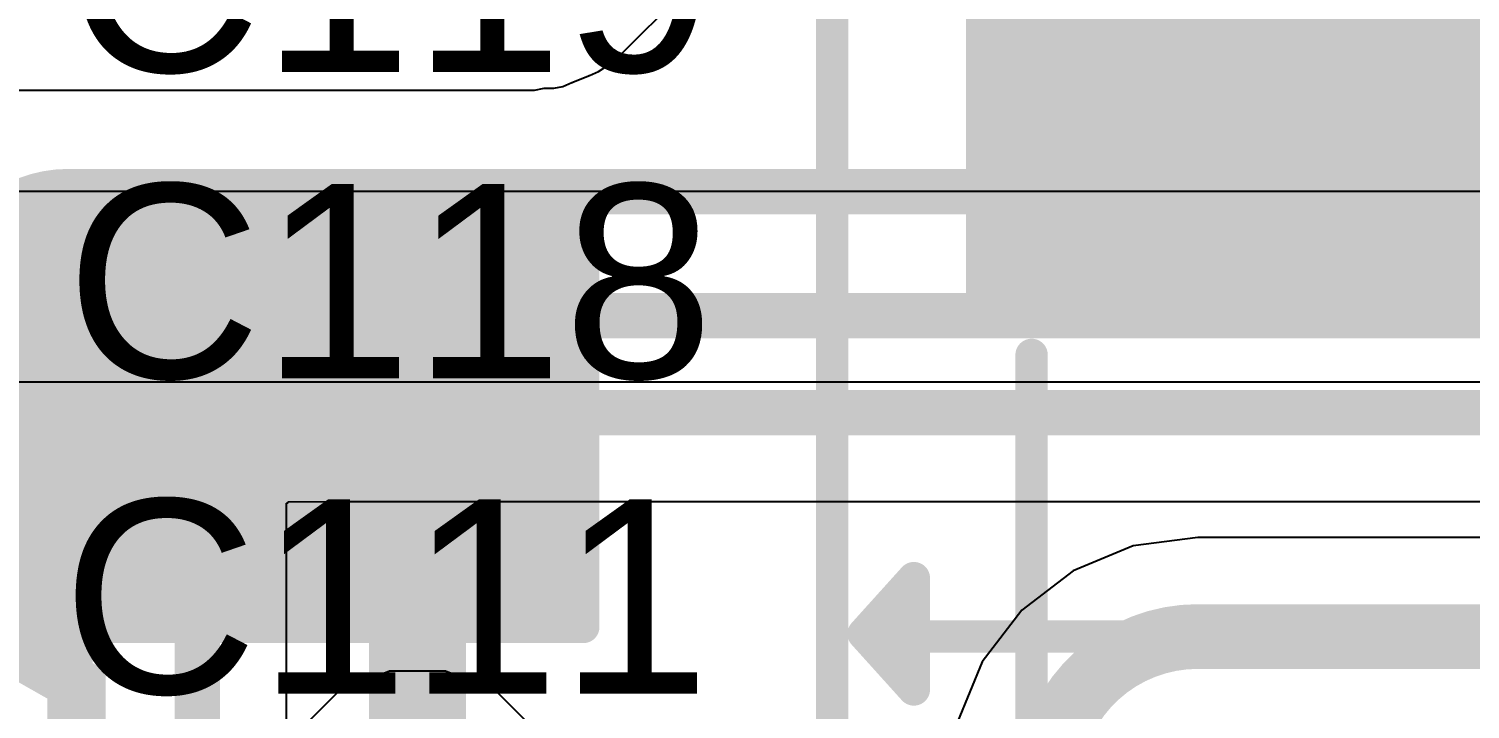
# Model space of a CAD drawing. Header units: inches. Extents: x 0 to 5359, y 0 to 5098.
# Drawn here: x 73.82 to 79.48, y 47.69 to 50.36 of the extents above; entities that cross this region are included whole.
import ezdxf

# ---------------------------------------------------------------- set-up
doc = ezdxf.new("R2010")
doc.units = ezdxf.units.IN
for name, color, linetype in [('Bottom Layer', 5, 'Continuous'), ('Bottom Overlay', 54, 'Continuous'), ('Bottom Paste', 16, 'Continuous'), ('Bottom Solder', 6, 'Continuous'), ('Layer 2', 76, 'Continuous'), ('Top Layer', 1, 'Continuous'), ('Top Overlay', 2, 'Continuous')]:
    doc.layers.add(name, color=color, linetype=linetype)
doc.styles.add('Arial', font='', dxfattribs={"height": 0.2})
doc.styles.add('Arial Black_Bold', font='', dxfattribs={"height": 0.2})
doc.styles.get('Arial').set_extended_font_data('Arial')
doc.styles.get('Arial Black_Bold').set_extended_font_data('Arial Black', bold=True)

# ---------------------------------------------------------------- blocks, each defined once
blk = doc.blocks.new('HX0_5_10P_XJH2_0_043_B_17')
at = {"layer": 'Bottom Layer'}
blk.add_hatch(color=5, dxfattribs=at).paths.add_polyline_path([(2.9499, 2.15), (4.9499, 2.15), (4.9499, 0.45), (2.9499, 0.45)])
at = {"layer": 'Bottom Paste'}
blk.add_hatch(color=16, dxfattribs=at).paths.add_polyline_path([(2.9499, 2.15), (4.9499, 2.15), (4.9499, 0.45), (2.9499, 0.45)])
at = {"layer": 'Bottom Solder'}
blk.add_hatch(color=6, dxfattribs=at).paths.add_polyline_path([(2.8991, 2.2008), (5.0007, 2.2008), (5.0007, 0.3992), (2.8991, 0.3992)])
at = {"layer": 'Bottom Overlay'}
blk.add_lwpolyline([(4.7428, 4.3571, 0.127, 0.127, 0), (4.7428, 2.3811, 0.127, 0.127, 0)], format="xyseb", dxfattribs=at)
blk.add_lwpolyline([(4.711, 2.3811, 0.0635, 0.0635, 1), (4.7745, 2.3811, 0.0635, 0.0635, 1)], format="xyseb", close=True, dxfattribs=at)
blk = doc.blocks.new('C___1210_B_262')
at = {"layer": 'Bottom Layer'}
for points in [[(-2.032, 1.397), (-0.508, 1.397), (-0.508, -1.397), (-2.032, -1.397)], [(0.508, 1.397), (2.032, 1.397), (2.032, -1.397), (0.508, -1.397)]]:
    blk.add_hatch(color=5, dxfattribs=at).paths.add_polyline_path(points)
at = {"layer": 'Bottom Paste'}
for points in [[(-2.032, 1.397), (-0.508, 1.397), (-0.508, -1.397), (-2.032, -1.397)], [(0.508, 1.397), (2.032, 1.397), (2.032, -1.397), (0.508, -1.397)]]:
    blk.add_hatch(color=16, dxfattribs=at).paths.add_polyline_path(points)
at = {"layer": 'Bottom Solder'}
for points in [[(-2.1336, 1.4986), (-0.4064, 1.4986), (-0.4064, -1.4986), (-2.1336, -1.4986)], [(0.4064, 1.4986), (2.1336, 1.4986), (2.1336, -1.4986), (0.4064, -1.4986)]]:
    blk.add_hatch(color=6, dxfattribs=at).paths.add_polyline_path(points)
at = {"layer": 'Bottom Overlay'}
for points in [[(-2.1336, 1.4986, 0.127, 0.127, 0), (-2.1336, -1.4986, 0.127, 0.127, 0)], [(-2.1336, 1.4986, 0.127, 0.127, 0), (-0.5842, 1.4986, 0.127, 0.127, 0)], [(2.1336, 1.4986, 0.127, 0.127, 0), (0.5842, 1.4986, 0.127, 0.127, 0)], [(2.1336, 1.4986, 0.127, 0.127, 0), (2.1336, -1.4986, 0.127, 0.127, 0)], [(-2.1336, -1.4986, 0.127, 0.127, 0), (-0.5842, -1.4986, 0.127, 0.127, 0)], [(2.1336, -1.4986, 0.127, 0.127, 0), (0.5842, -1.4986, 0.127, 0.127, 0)]]:
    blk.add_lwpolyline(points, format="xyseb", dxfattribs=at)
for points in [[(-2.1654, 1.4986, 0.0635, 0.0635, 1), (-2.1019, 1.4986, 0.0635, 0.0635, 1)], [(-2.1654, 1.4986, 0.0635, 0.0635, 1), (-2.1019, 1.4986, 0.0635, 0.0635, 1)], [(-0.616, 1.4986, 0.0635, 0.0635, 1), (-0.5525, 1.4986, 0.0635, 0.0635, 1)], [(0.5525, 1.4986, 0.0635, 0.0635, 1), (0.616, 1.4986, 0.0635, 0.0635, 1)], [(2.1019, 1.4986, 0.0635, 0.0635, 1), (2.1654, 1.4986, 0.0635, 0.0635, 1)], [(2.1019, 1.4986, 0.0635, 0.0635, 1), (2.1654, 1.4986, 0.0635, 0.0635, 1)], [(-2.1654, -1.4986, 0.0635, 0.0635, 1), (-2.1019, -1.4986, 0.0635, 0.0635, 1)], [(-2.1654, -1.4986, 0.0635, 0.0635, 1), (-2.1019, -1.4986, 0.0635, 0.0635, 1)], [(-0.616, -1.4986, 0.0635, 0.0635, 1), (-0.5525, -1.4986, 0.0635, 0.0635, 1)], [(0.5525, -1.4986, 0.0635, 0.0635, 1), (0.616, -1.4986, 0.0635, 0.0635, 1)], [(2.1019, -1.4986, 0.0635, 0.0635, 1), (2.1654, -1.4986, 0.0635, 0.0635, 1)], [(2.1019, -1.4986, 0.0635, 0.0635, 1), (2.1654, -1.4986, 0.0635, 0.0635, 1)]]:
    blk.add_lwpolyline(points, format="xyseb", close=True, dxfattribs=at)

msp = doc.modelspace()

# ---------------------------------------------------------------- linework, layer by layer
at = {"layer": 'Bottom Layer'}
for p, q in [((76.1455, 50.2568), (76.9646, 51.0759)), ((76.0866, 50.2085), (76.1137, 50.2355)), ((76.1137, 50.2355), (76.1455, 50.2568)), ((76.0213, 50.1738), (76.0566, 50.1885)), ((76.0566, 50.1885), (76.0866, 50.2085)), ((75.8055, 50.116), (75.843, 50.1234)), ((75.843, 50.1234), (75.8813, 50.1234)), ((75.8813, 50.1234), (75.9166, 50.1305)), ((75.9166, 50.1305), (75.9519, 50.1451)), ((75.9519, 50.1451), (75.9541, 50.1455)), ((75.9541, 50.1455), (75.956, 50.1468)), ((75.956, 50.1468), (76.0173, 50.1721)), ((76.0173, 50.1721), (76.0194, 50.1726)), ((76.0194, 50.1726), (76.0213, 50.1738)), ((70.2275, 50.116), (75.8055, 50.116)), ((78.1556, 48.3272), (77.9201, 48.2296)), ((78.4084, 48.3604), (78.1556, 48.3272)), ((78.4084, 48.3596), (78.4084, 48.3604)), ((80.7405, 48.3596), (78.4084, 48.3596)), ((77.9201, 48.2296), (77.7179, 48.0744)), ((77.7179, 48.0744), (77.5627, 47.8722)), ((77.5627, 47.8722), (77.4651, 47.6367))]:
    msp.add_line(p, q, dxfattribs=at)
for points in [[(78.0914, 50.6156, 0.381, 0.381, 0), (78.5493, 50.1576, 0.381, 0.381, 0)], [(69.6446, 48.8722, 0.381, 0.381, 0), (74.4982, 48.8722, 0.381, 0.381, 0)], [(74.4982, 48.8722, 0.381, 0.381, 0), (74.7748, 48.8722, 0.381, 0.381, 0)], [(74.7748, 48.8722, 0.381, 0.381, 0), (75.3463, 48.3007, 0.381, 0.381, 0)], [(75.3463, 47.2817, 0.381, 0.381, 0), (75.3463, 48.3007, 0.381, 0.381, 0)], [(77.8212, 47.3839, 0.254, 0.254, -0.414214), (78.4084, 47.9711, 0.254, 0.254, 0)], [(78.4084, 47.9711, 0.254, 0.254, 0), (81.1355, 47.9711, 0.254, 0.254, 0)]]:
    msp.add_lwpolyline(points, format="xyseb", dxfattribs=at)
for points in [[(78.454, 50.1576, 0.1905, 0.1905, 1), (78.6445, 50.1576, 0.1905, 0.1905, 1)], [(74.4029, 48.8722, 0.1905, 0.1905, 1), (74.5934, 48.8722, 0.1905, 0.1905, 1)], [(74.4029, 48.8722, 0.1905, 0.1905, 1), (74.5934, 48.8722, 0.1905, 0.1905, 1)], [(74.6796, 48.8722, 0.1905, 0.1905, 1), (74.8701, 48.8722, 0.1905, 0.1905, 1)], [(74.6796, 48.8722, 0.1905, 0.1905, 1), (74.8701, 48.8722, 0.1905, 0.1905, 1)], [(75.2511, 48.3007, 0.1905, 0.1905, 1), (75.4416, 48.3007, 0.1905, 0.1905, 1)], [(75.2511, 48.3007, 0.1905, 0.1905, 1), (75.4416, 48.3007, 0.1905, 0.1905, 1)], [(78.3449, 47.9711, 0.127, 0.127, 1), (78.4719, 47.9711, 0.127, 0.127, 1)], [(78.3449, 47.9711, 0.127, 0.127, 1), (78.4719, 47.9711, 0.127, 0.127, 1)]]:
    msp.add_lwpolyline(points, format="xyseb", close=True, dxfattribs=at)
at = {"layer": 'Layer 2'}
for p, q in [((81.9757, 49.7177), (72.1143, 49.7177)), ((64.7498, 48.9712), (82.0633, 48.9712)), ((75.2361, 47.8357), (75.0325, 47.7514)), ((75.4565, 47.8357), (75.2361, 47.8357)), ((75.6601, 47.7514), (75.4565, 47.8357)), ((75.0325, 47.7514), (74.8766, 47.5956)), ((75.816, 47.5956), (75.6601, 47.7514))]:
    msp.add_line(p, q, dxfattribs=at)
at = {"layer": 'Top Layer'}
for p, q in [((74.8317, 48.3164), (74.8321, 48.4941)), ((74.8321, 48.4941), (74.8364, 48.4958)), ((74.8364, 48.4958), (74.8382, 48.5001)), ((74.8382, 48.5001), (75.0158, 48.5005)), ((75.0158, 48.5005), (79.5151, 48.5005)), ((74.8317, 45.9707), (74.8317, 48.3164))]:
    msp.add_line(p, q, dxfattribs=at)
for points in [[(73.5217, 49.2634, 0.1778, 0.1778, -0.414214), (73.976, 49.7177, 0.1778, 0.1778, 0)], [(73.976, 49.7177, 0.1778, 0.1778, 0), (82.161, 49.7177, 0.1778, 0.1778, 0)], [(73.9821, 48.8811, 0.1778, 0.1778, -0.414214), (74.3321, 49.2311, 0.1778, 0.1778, 0)], [(74.3321, 49.2311, 0.1778, 0.1778, 0), (79.9044, 49.2311, 0.1778, 0.1778, 0)], [(73.9821, 44.9167, 0.1778, 0.1778, 0), (73.9821, 48.8811, 0.1778, 0.1778, 0)], [(74.4821, 48.5001, 0.1778, 0.1778, -0.414214), (74.8321, 48.8501, 0.1778, 0.1778, 0)], [(74.8321, 48.8501, 0.1778, 0.1778, 0), (79.58, 48.8501, 0.1778, 0.1778, 0)], [(74.4821, 44.9167, 0.1778, 0.1778, 0), (74.4821, 48.5001, 0.1778, 0.1778, 0)]]:
    msp.add_lwpolyline(points, format="xyseb", dxfattribs=at)
for points in [[(73.9316, 49.7177, 0.0889, 0.0889, 1), (74.0205, 49.7177, 0.0889, 0.0889, 1)], [(73.9316, 49.7177, 0.0889, 0.0889, 1), (74.0205, 49.7177, 0.0889, 0.0889, 1)], [(74.2877, 49.2311, 0.0889, 0.0889, 1), (74.3766, 49.2311, 0.0889, 0.0889, 1)], [(74.2877, 49.2311, 0.0889, 0.0889, 1), (74.3766, 49.2311, 0.0889, 0.0889, 1)], [(73.9377, 48.8811, 0.0889, 0.0889, 1), (74.0266, 48.8811, 0.0889, 0.0889, 1)], [(73.9377, 48.8811, 0.0889, 0.0889, 1), (74.0266, 48.8811, 0.0889, 0.0889, 1)], [(74.7877, 48.8501, 0.0889, 0.0889, 1), (74.8766, 48.8501, 0.0889, 0.0889, 1)], [(74.7877, 48.8501, 0.0889, 0.0889, 1), (74.8766, 48.8501, 0.0889, 0.0889, 1)], [(74.4377, 48.5001, 0.0889, 0.0889, 1), (74.5266, 48.5001, 0.0889, 0.0889, 1)], [(74.4377, 48.5001, 0.0889, 0.0889, 1), (74.5266, 48.5001, 0.0889, 0.0889, 1)]]:
    msp.add_lwpolyline(points, format="xyseb", close=True, dxfattribs=at)
at = {"layer": 'Top Overlay'}
for points in [[(76.9742, 47.3862, 0.127, 0.127, 0), (76.9742, 52.578, 0.127, 0.127, 0)], [(77.0973, 47.9818, 0.127, 0.127, 0), (77.2944, 48.2003, 0.127, 0.127, 0)], [(77.2944, 47.7633, 0.127, 0.127, 0), (77.2944, 48.2003, 0.127, 0.127, 0)], [(77.1958, 47.8725, 0.127, 0.127, 0), (77.2513, 48.1111, 0.127, 0.127, 0)], [(77.0973, 47.9818, 0.127, 0.127, 0), (77.2944, 47.7633, 0.127, 0.127, 0)], [(77.2457, 47.9711, 0.127, 0.127, 0), (80.01, 47.9711, 0.127, 0.127, 0)], [(77.1958, 47.8725, 0.127, 0.127, 0), (77.2486, 47.8146, 0.127, 0.127, 0)]]:
    msp.add_lwpolyline(points, format="xyseb", dxfattribs=at)
for points in [[(77.2626, 48.2003, 0.0635, 0.0635, 1), (77.3261, 48.2003, 0.0635, 0.0635, 1)], [(77.2626, 48.2003, 0.0635, 0.0635, 1), (77.3261, 48.2003, 0.0635, 0.0635, 1)], [(77.2195, 48.1111, 0.0635, 0.0635, 1), (77.283, 48.1111, 0.0635, 0.0635, 1)], [(77.0655, 47.9818, 0.0635, 0.0635, 1), (77.129, 47.9818, 0.0635, 0.0635, 1)], [(77.0655, 47.9818, 0.0635, 0.0635, 1), (77.129, 47.9818, 0.0635, 0.0635, 1)], [(77.214, 47.9711, 0.0635, 0.0635, 1), (77.2775, 47.9711, 0.0635, 0.0635, 1)], [(77.1641, 47.8725, 0.0635, 0.0635, 1), (77.2276, 47.8725, 0.0635, 0.0635, 1)], [(77.1641, 47.8725, 0.0635, 0.0635, 1), (77.2276, 47.8725, 0.0635, 0.0635, 1)], [(77.2169, 47.8146, 0.0635, 0.0635, 1), (77.2804, 47.8146, 0.0635, 0.0635, 1)], [(77.2626, 47.7633, 0.0635, 0.0635, 1), (77.3261, 47.7633, 0.0635, 0.0635, 1)], [(77.2626, 47.7633, 0.0635, 0.0635, 1), (77.3261, 47.7633, 0.0635, 0.0635, 1)]]:
    msp.add_lwpolyline(points, format="xyseb", close=True, dxfattribs=at)

# ---------------------------------------------------------------- block references
for name, p, rotation in [('HX0_5_10P_XJH2_0_043_B_17', (82.4992, 51.4577), 180), ('C___1210_B_262', (74.4982, 50.1422), 90)]:
    msp.add_blockref(name, p, dxfattribs=dict(rotation=rotation))

# ---------------------------------------------------------------- texts
at = {"layer": 'Bottom Overlay', "style": 'Arial Black_Bold', "text_generation_flag": 2}
msp.add_text('1', height=1.524, dxfattribs=at).set_placement((74.2888, 46.5604))
at = {"layer": 'Top Overlay', "style": 'Arial'}
for s, p in [('C119', (73.9652, 50.1875)), ('C118', (73.9652, 48.9851)), ('C111', (73.9507, 47.7473))]:
    msp.add_text(s, height=0.762, dxfattribs=at).set_placement(p)

doc.saveas('drawing.dxf')
